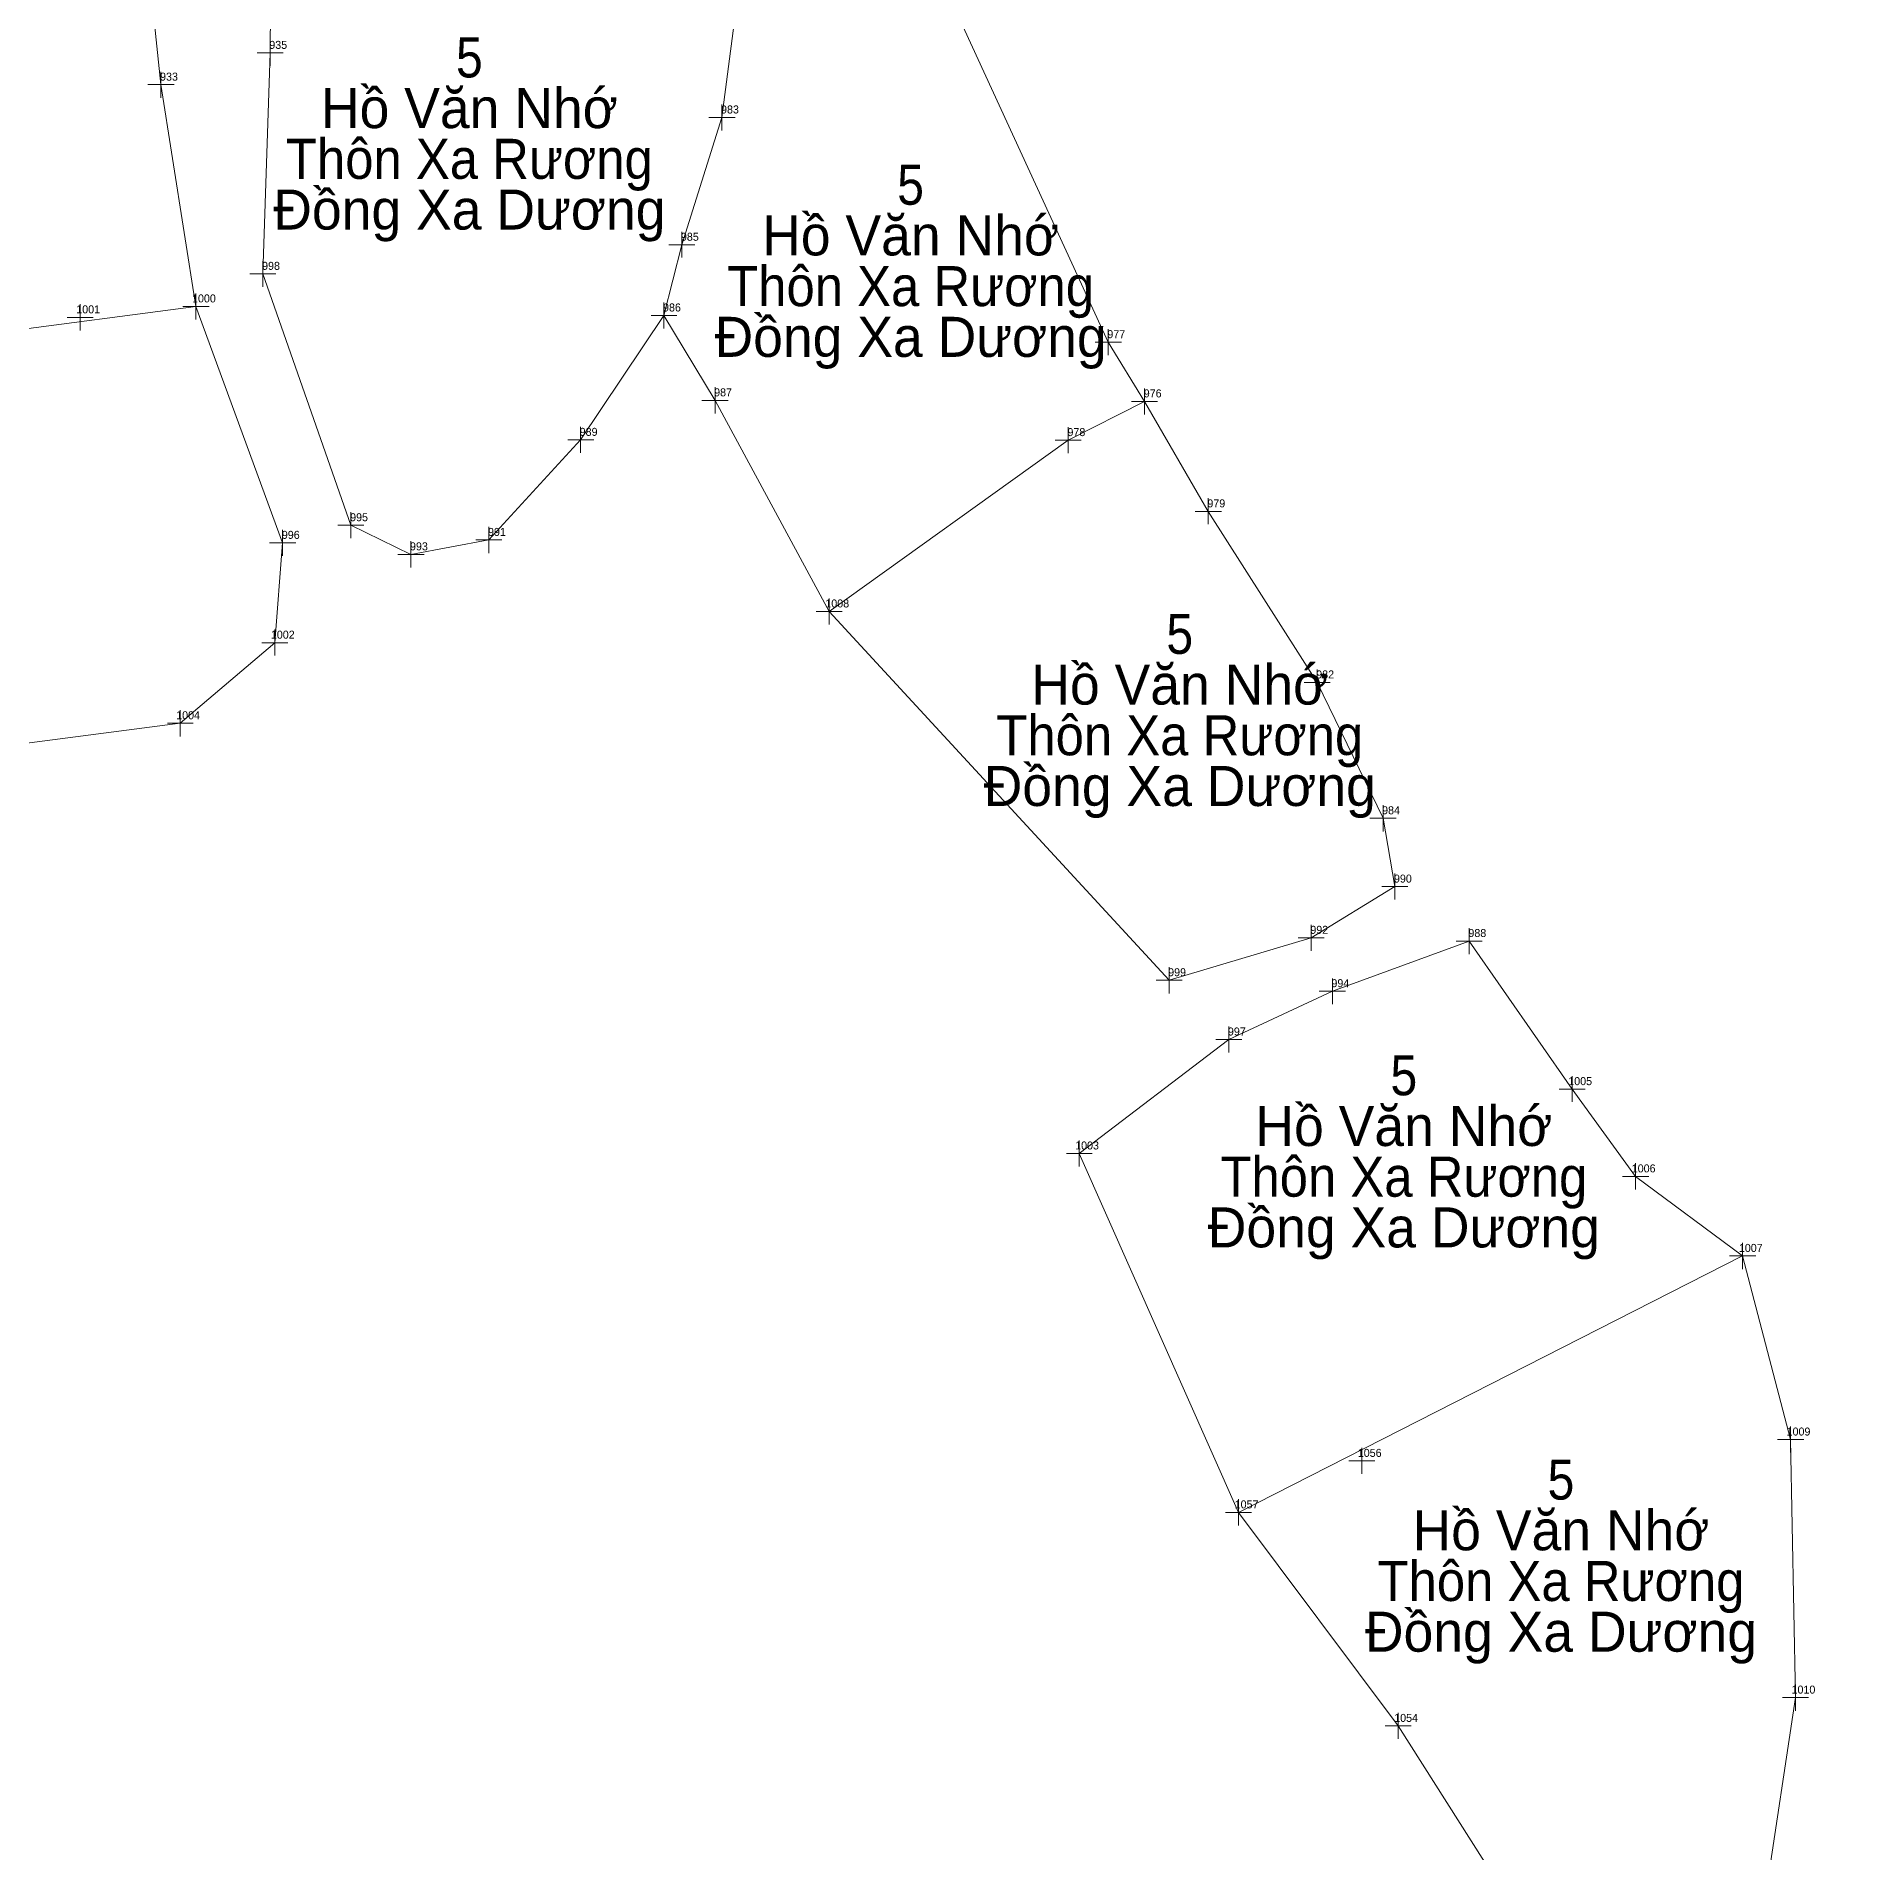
# Model space of a CAD drawing. Header units: metres. Extents: x 541800 to 543200, y 1841756 to 1843200.
# Drawn here: x 542517.6 to 542586.2, y 1841888.3 to 1841956.4 of the extents above; entities that cross this region are included whole.
import ezdxf
from ezdxf.enums import TextEntityAlignment as Align

# ---------------------------------------------------------------- set-up
doc = ezdxf.new("R2010")
doc.units = ezdxf.units.M
doc.header["$LTSCALE"] = 0.12
doc.layers.add('10', color=7, linetype='Continuous', lineweight=13)
doc.layers.add('11', color=7, linetype='Continuous', lineweight=13)
doc.layers.add('12', color=7, linetype='Continuous')
doc.layers.add('15', color=7, linetype='Continuous')

msp = doc.modelspace()

# ---------------------------------------------------------------- linework, layer by layer
at = {"layer": '10'}
for p, q in [((542480.31, 1841940.53), (542523.61, 1841946.27)), ((542538.03, 1841941.27), (542541.15, 1841945.93)), ((542557.81, 1841944.93), (542559.17, 1841942.71)), ((542543.07, 1841942.75), (542547.35, 1841934.84)), ((542556.72, 1841914.53), (542562.69, 1841901.08))]:
    msp.add_line(p, q, dxfattribs=at)
for points in [[(542538.03, 1841941.27), (542534.59, 1841937.52), (542531.67, 1841936.98), (542529.42, 1841938.07), (542526.12, 1841947.49), (542526.39, 1841955.77), (542526.43, 1841960.78), (542528.42, 1841962.58), (542531.57, 1841964.95), (542534.32, 1841966.01), (542537.12, 1841964.92), (542540.94, 1841962.7), (542542.41, 1841960.29), (542543.79, 1841956.89)], [(542456.4, 1841925.63), (542459.96, 1841926.32), (542464.81, 1841929.39), (542468.74, 1841930.33), (542471.44, 1841930.97), (542475.65, 1841931.65), (542479.37, 1841931.48), (542479.67, 1841927.1), (542486.15, 1841925.85), (542523.02, 1841930.65), (542526.57, 1841933.67), (542526.86, 1841937.41), (542523.61, 1841946.27), (542522.3, 1841954.58), (542521.84, 1841958.91), (542519.3, 1841963.73), (542501.56, 1841962.68), (542478.2, 1841960.64), (542478.78, 1841955.73), (542480.31, 1841940.53), (542479.37, 1841931.48)], [(542543.07, 1841942.75), (542541.15, 1841945.93), (542541.82, 1841948.58), (542543.33, 1841953.35), (542543.79, 1841956.89), (542547.46, 1841957.73), (542549.45, 1841958.6), (542551.57, 1841958.5), (542557.81, 1841944.93)], [(542556.72, 1841914.53), (542562.33, 1841918.8), (542566.21, 1841920.61), (542571.34, 1841922.49), (542575.2, 1841916.94), (542577.58, 1841913.67), (542581.59, 1841910.69)], [(542586.23, 1841865.94), (542583, 1841878.42), (542582.46, 1841886.77), (542572.33, 1841887.34), (542568.68, 1841893.08), (542562.69, 1841901.08), (542581.59, 1841910.69), (542583.39, 1841903.81), (542583.57, 1841894.14), (542582.46, 1841886.77)]]:
    msp.add_lwpolyline(points, dxfattribs=at)
msp.add_lwpolyline([(542560.09, 1841921.02), (542565.42, 1841922.61), (542568.55, 1841924.53), (542568.11, 1841927.09), (542565.64, 1841932.18), (542561.56, 1841938.59), (542559.17, 1841942.71), (542556.31, 1841941.26), (542547.35, 1841934.84)], close=True, dxfattribs=at)
at = {"layer": '11'}
for points in [[(542526.39, 1841956.26), (542526.39, 1841955.77), (542526.39, 1841955.28)], [(542526.39, 1841956.26), (542526.39, 1841955.77), (542526.39, 1841955.28)], [(542526.88, 1841955.77), (542526.39, 1841955.77), (542525.9, 1841955.77)], [(542526.88, 1841955.77), (542526.39, 1841955.77), (542525.9, 1841955.77)], [(542522.79, 1841954.58), (542522.3, 1841954.58), (542521.81, 1841954.58)], [(542522.79, 1841954.58), (542522.3, 1841954.58), (542521.81, 1841954.58)], [(542522.3, 1841955.06), (542522.3, 1841954.58), (542522.3, 1841954.09)], [(542522.3, 1841955.06), (542522.3, 1841954.58), (542522.3, 1841954.09)], [(542543.33, 1841953.84), (542543.33, 1841953.35), (542543.33, 1841952.86)], [(542543.33, 1841953.84), (542543.33, 1841953.35), (542543.33, 1841952.86)], [(542543.82, 1841953.35), (542543.33, 1841953.35), (542542.84, 1841953.35)], [(542543.82, 1841953.35), (542543.33, 1841953.35), (542542.84, 1841953.35)], [(542541.82, 1841949.07), (542541.82, 1841948.58), (542541.82, 1841948.1)], [(542541.82, 1841949.07), (542541.82, 1841948.58), (542541.82, 1841948.1)], [(542542.31, 1841948.58), (542541.82, 1841948.58), (542541.34, 1841948.58)], [(542542.31, 1841948.58), (542541.82, 1841948.58), (542541.34, 1841948.58)], [(542526.12, 1841947.97), (542526.12, 1841947.49), (542526.12, 1841947)], [(542526.12, 1841947.97), (542526.12, 1841947.49), (542526.12, 1841947)], [(542526.61, 1841947.49), (542526.12, 1841947.49), (542525.63, 1841947.49)], [(542526.61, 1841947.49), (542526.12, 1841947.49), (542525.63, 1841947.49)], [(542519.27, 1841946.35), (542519.27, 1841945.86), (542519.27, 1841945.37)], [(542519.27, 1841946.35), (542519.27, 1841945.86), (542519.27, 1841945.37)], [(542524.1, 1841946.27), (542523.61, 1841946.27), (542523.12, 1841946.27)], [(542524.1, 1841946.27), (542523.61, 1841946.27), (542523.12, 1841946.27)], [(542523.61, 1841946.76), (542523.61, 1841946.27), (542523.61, 1841945.78)], [(542523.61, 1841946.76), (542523.61, 1841946.27), (542523.61, 1841945.78)], [(542541.15, 1841946.42), (542541.15, 1841945.93), (542541.15, 1841945.44)], [(542541.15, 1841946.42), (542541.15, 1841945.93), (542541.15, 1841945.44)], [(542519.76, 1841945.86), (542519.27, 1841945.86), (542518.78, 1841945.86)], [(542519.76, 1841945.86), (542519.27, 1841945.86), (542518.78, 1841945.86)], [(542541.64, 1841945.93), (542541.15, 1841945.93), (542540.67, 1841945.93)], [(542541.64, 1841945.93), (542541.15, 1841945.93), (542540.67, 1841945.93)], [(542558.3, 1841944.93), (542557.81, 1841944.93), (542557.32, 1841944.93)], [(542558.3, 1841944.93), (542557.81, 1841944.93), (542557.32, 1841944.93)], [(542557.81, 1841945.42), (542557.81, 1841944.93), (542557.81, 1841944.44)], [(542557.81, 1841945.42), (542557.81, 1841944.93), (542557.81, 1841944.44)], [(542543.56, 1841942.75), (542543.07, 1841942.75), (542542.58, 1841942.75)], [(542543.56, 1841942.75), (542543.07, 1841942.75), (542542.58, 1841942.75)], [(542543.07, 1841943.24), (542543.07, 1841942.75), (542543.07, 1841942.26)], [(542543.07, 1841943.24), (542543.07, 1841942.75), (542543.07, 1841942.26)], [(542559.17, 1841943.2), (542559.17, 1841942.71), (542559.17, 1841942.22)], [(542559.17, 1841943.2), (542559.17, 1841942.71), (542559.17, 1841942.22)], [(542559.65, 1841942.71), (542559.17, 1841942.71), (542558.68, 1841942.71)], [(542559.65, 1841942.71), (542559.17, 1841942.71), (542558.68, 1841942.71)], [(542538.03, 1841941.76), (542538.03, 1841941.27), (542538.03, 1841940.78)], [(542538.03, 1841941.76), (542538.03, 1841941.27), (542538.03, 1841940.78)], [(542556.31, 1841941.75), (542556.31, 1841941.26), (542556.31, 1841940.77)], [(542556.31, 1841941.75), (542556.31, 1841941.26), (542556.31, 1841940.77)], [(542538.52, 1841941.27), (542538.03, 1841941.27), (542537.55, 1841941.27)], [(542538.52, 1841941.27), (542538.03, 1841941.27), (542537.55, 1841941.27)], [(542556.8, 1841941.26), (542556.31, 1841941.26), (542555.82, 1841941.26)], [(542556.8, 1841941.26), (542556.31, 1841941.26), (542555.82, 1841941.26)], [(542561.56, 1841939.08), (542561.56, 1841938.59), (542561.56, 1841938.11)], [(542561.56, 1841939.08), (542561.56, 1841938.59), (542561.56, 1841938.11)], [(542529.9, 1841938.07), (542529.42, 1841938.07), (542528.93, 1841938.07)], [(542529.9, 1841938.07), (542529.42, 1841938.07), (542528.93, 1841938.07)], [(542529.42, 1841938.56), (542529.42, 1841938.07), (542529.42, 1841937.58)], [(542529.42, 1841938.56), (542529.42, 1841938.07), (542529.42, 1841937.58)], [(542534.59, 1841938.01), (542534.59, 1841937.52), (542534.59, 1841937.03)], [(542534.59, 1841938.01), (542534.59, 1841937.52), (542534.59, 1841937.03)], [(542562.05, 1841938.59), (542561.56, 1841938.59), (542561.07, 1841938.59)], [(542562.05, 1841938.59), (542561.56, 1841938.59), (542561.07, 1841938.59)], [(542527.35, 1841937.41), (542526.86, 1841937.41), (542526.37, 1841937.41)], [(542527.35, 1841937.41), (542526.86, 1841937.41), (542526.37, 1841937.41)], [(542526.86, 1841937.9), (542526.86, 1841937.41), (542526.86, 1841936.92)], [(542526.86, 1841937.9), (542526.86, 1841937.41), (542526.86, 1841936.92)], [(542531.67, 1841937.47), (542531.67, 1841936.98), (542531.67, 1841936.49)], [(542531.67, 1841937.47), (542531.67, 1841936.98), (542531.67, 1841936.49)], [(542535.08, 1841937.52), (542534.59, 1841937.52), (542534.1, 1841937.52)], [(542535.08, 1841937.52), (542534.59, 1841937.52), (542534.1, 1841937.52)], [(542532.16, 1841936.98), (542531.67, 1841936.98), (542531.18, 1841936.98)], [(542532.16, 1841936.98), (542531.67, 1841936.98), (542531.18, 1841936.98)], [(542547.35, 1841935.33), (542547.35, 1841934.84), (542547.35, 1841934.35)], [(542547.35, 1841935.33), (542547.35, 1841934.84), (542547.35, 1841934.35)], [(542547.84, 1841934.84), (542547.35, 1841934.84), (542546.86, 1841934.84)], [(542547.84, 1841934.84), (542547.35, 1841934.84), (542546.86, 1841934.84)], [(542526.57, 1841934.16), (542526.57, 1841933.67), (542526.57, 1841933.19)], [(542526.57, 1841934.16), (542526.57, 1841933.67), (542526.57, 1841933.19)], [(542527.06, 1841933.67), (542526.57, 1841933.67), (542526.08, 1841933.67)], [(542527.06, 1841933.67), (542526.57, 1841933.67), (542526.08, 1841933.67)], [(542565.64, 1841932.67), (542565.64, 1841932.18), (542565.64, 1841931.7)], [(542565.64, 1841932.67), (542565.64, 1841932.18), (542565.64, 1841931.7)], [(542566.13, 1841932.18), (542565.64, 1841932.18), (542565.15, 1841932.18)], [(542566.13, 1841932.18), (542565.64, 1841932.18), (542565.15, 1841932.18)], [(542523.02, 1841931.14), (542523.02, 1841930.65), (542523.02, 1841930.16)], [(542523.02, 1841931.14), (542523.02, 1841930.65), (542523.02, 1841930.16)], [(542523.51, 1841930.65), (542523.02, 1841930.65), (542522.54, 1841930.65)], [(542523.51, 1841930.65), (542523.02, 1841930.65), (542522.54, 1841930.65)], [(542568.6, 1841927.09), (542568.11, 1841927.09), (542567.62, 1841927.09)], [(542568.6, 1841927.09), (542568.11, 1841927.09), (542567.62, 1841927.09)], [(542568.11, 1841927.58), (542568.11, 1841927.09), (542568.11, 1841926.6)], [(542568.11, 1841927.58), (542568.11, 1841927.09), (542568.11, 1841926.6)], [(542568.55, 1841925.02), (542568.55, 1841924.53), (542568.55, 1841924.04)], [(542568.55, 1841925.02), (542568.55, 1841924.53), (542568.55, 1841924.04)], [(542569.04, 1841924.53), (542568.55, 1841924.53), (542568.07, 1841924.53)], [(542569.04, 1841924.53), (542568.55, 1841924.53), (542568.07, 1841924.53)], [(542565.42, 1841923.1), (542565.42, 1841922.61), (542565.42, 1841922.12)], [(542565.42, 1841923.1), (542565.42, 1841922.61), (542565.42, 1841922.12)], [(542571.34, 1841922.97), (542571.34, 1841922.49), (542571.34, 1841922)], [(542571.34, 1841922.97), (542571.34, 1841922.49), (542571.34, 1841922)], [(542565.9, 1841922.61), (542565.42, 1841922.61), (542564.93, 1841922.61)], [(542565.9, 1841922.61), (542565.42, 1841922.61), (542564.93, 1841922.61)], [(542571.83, 1841922.49), (542571.34, 1841922.49), (542570.85, 1841922.49)], [(542571.83, 1841922.49), (542571.34, 1841922.49), (542570.85, 1841922.49)], [(542560.09, 1841921.51), (542560.09, 1841921.02), (542560.09, 1841920.53)], [(542560.09, 1841921.51), (542560.09, 1841921.02), (542560.09, 1841920.53)], [(542560.58, 1841921.02), (542560.09, 1841921.02), (542559.6, 1841921.02)], [(542560.58, 1841921.02), (542560.09, 1841921.02), (542559.6, 1841921.02)], [(542566.21, 1841921.09), (542566.21, 1841920.61), (542566.21, 1841920.12)], [(542566.21, 1841921.09), (542566.21, 1841920.61), (542566.21, 1841920.12)], [(542566.7, 1841920.61), (542566.21, 1841920.61), (542565.72, 1841920.61)], [(542566.7, 1841920.61), (542566.21, 1841920.61), (542565.72, 1841920.61)], [(542562.82, 1841918.8), (542562.33, 1841918.8), (542561.84, 1841918.8)], [(542562.82, 1841918.8), (542562.33, 1841918.8), (542561.84, 1841918.8)], [(542562.33, 1841919.29), (542562.33, 1841918.8), (542562.33, 1841918.31)], [(542562.33, 1841919.29), (542562.33, 1841918.8), (542562.33, 1841918.31)], [(542575.2, 1841917.43), (542575.2, 1841916.94), (542575.2, 1841916.46)], [(542575.2, 1841917.43), (542575.2, 1841916.94), (542575.2, 1841916.46)], [(542575.69, 1841916.94), (542575.2, 1841916.94), (542574.71, 1841916.94)], [(542575.69, 1841916.94), (542575.2, 1841916.94), (542574.71, 1841916.94)], [(542556.72, 1841915.02), (542556.72, 1841914.53), (542556.72, 1841914.04)], [(542556.72, 1841915.02), (542556.72, 1841914.53), (542556.72, 1841914.04)], [(542557.21, 1841914.53), (542556.72, 1841914.53), (542556.24, 1841914.53)], [(542557.21, 1841914.53), (542556.72, 1841914.53), (542556.24, 1841914.53)], [(542577.58, 1841914.16), (542577.58, 1841913.67), (542577.58, 1841913.18)], [(542577.58, 1841914.16), (542577.58, 1841913.67), (542577.58, 1841913.18)], [(542578.07, 1841913.67), (542577.58, 1841913.67), (542577.09, 1841913.67)], [(542578.07, 1841913.67), (542577.58, 1841913.67), (542577.09, 1841913.67)], [(542582.08, 1841910.69), (542581.59, 1841910.69), (542581.1, 1841910.69)], [(542582.08, 1841910.69), (542581.59, 1841910.69), (542581.1, 1841910.69)], [(542581.59, 1841911.18), (542581.59, 1841910.69), (542581.59, 1841910.2)], [(542581.59, 1841911.18), (542581.59, 1841910.69), (542581.59, 1841910.2)], [(542583.88, 1841903.81), (542583.39, 1841903.81), (542582.9, 1841903.81)], [(542583.88, 1841903.81), (542583.39, 1841903.81), (542582.9, 1841903.81)], [(542583.39, 1841904.3), (542583.39, 1841903.81), (542583.39, 1841903.33)], [(542583.39, 1841904.3), (542583.39, 1841903.81), (542583.39, 1841903.33)], [(542567.8, 1841903.01), (542567.31, 1841903.01), (542566.83, 1841903.01)], [(542567.8, 1841903.01), (542567.31, 1841903.01), (542566.83, 1841903.01)], [(542567.31, 1841903.5), (542567.31, 1841903.01), (542567.31, 1841902.52)], [(542567.31, 1841903.5), (542567.31, 1841903.01), (542567.31, 1841902.52)], [(542563.18, 1841901.08), (542562.69, 1841901.08), (542562.2, 1841901.08)], [(542563.18, 1841901.08), (542562.69, 1841901.08), (542562.2, 1841901.08)], [(542562.69, 1841901.57), (542562.69, 1841901.08), (542562.69, 1841900.59)], [(542562.69, 1841901.57), (542562.69, 1841901.08), (542562.69, 1841900.59)], [(542584.06, 1841894.14), (542583.57, 1841894.14), (542583.09, 1841894.14)], [(542584.06, 1841894.14), (542583.57, 1841894.14), (542583.09, 1841894.14)], [(542583.57, 1841894.63), (542583.57, 1841894.14), (542583.57, 1841893.65)], [(542583.57, 1841894.63), (542583.57, 1841894.14), (542583.57, 1841893.65)], [(542568.68, 1841893.57), (542568.68, 1841893.08), (542568.68, 1841892.6)], [(542568.68, 1841893.57), (542568.68, 1841893.08), (542568.68, 1841892.6)], [(542569.17, 1841893.08), (542568.68, 1841893.08), (542568.19, 1841893.08)], [(542569.17, 1841893.08), (542568.68, 1841893.08), (542568.19, 1841893.08)]]:
    msp.add_lwpolyline(points, dxfattribs=at)

# ---------------------------------------------------------------- texts
at = {"layer": '12'}
for s, p in [('935', (542526.695, 1841955.92)), ('933', (542522.6, 1841954.73)), ('983', (542543.63, 1841953.5)), ('985', (542542.125, 1841948.73)), ('998', (542526.425, 1841947.64)), ('1001', (542519.57, 1841946.01)), ('1000', (542523.91, 1841946.42)), ('986', (542541.455, 1841946.08)), ('977', (542558.11, 1841945.08)), ('987', (542543.37, 1841942.9)), ('976', (542559.475, 1841942.86)), ('989', (542538.33, 1841941.42)), ('978', (542556.615, 1841941.41)), ('979', (542561.86, 1841938.74)), ('995', (542529.725, 1841938.22)), ('991', (542534.895, 1841937.67)), ('996', (542527.165, 1841937.56)), ('993', (542531.97, 1841937.13)), ('1008', (542547.65, 1841934.99)), ('1002', (542526.865, 1841933.82)), ('982', (542565.94, 1841932.33)), ('1004', (542523.315, 1841930.8)), ('984', (542568.41, 1841927.24)), ('990', (542568.855, 1841924.68)), ('992', (542565.72, 1841922.76)), ('988', (542571.645, 1841922.64)), ('999', (542560.39, 1841921.17)), ('994', (542566.51, 1841920.76)), ('997', (542562.63, 1841918.95)), ('1005', (542575.5, 1841917.09)), ('1003', (542557.015, 1841914.68)), ('1006', (542577.88, 1841913.82)), ('1007', (542581.895, 1841910.84)), ('1009', (542583.685, 1841903.96)), ('1056', (542567.61, 1841903.16)), ('1057', (542562.995, 1841901.23)), ('1010', (542583.87, 1841894.29)), ('1054', (542568.975, 1841893.23))]:
    msp.add_text(s, height=0.3, dxfattribs=at).set_placement(p, align=Align.CENTER)
at = {"layer": '15'}
for s, width, p in [('5', 0.9, (542533.86, 1841954.85)), ('Thôn Xa Rương', 0.95, (542533.86, 1841951.05)), ('5', 0.9, (542550.4, 1841950.08)), ('Thôn Xa Rương', 0.95, (542550.4, 1841946.28)), ('5', 0.9, (542560.49, 1841933.25)), ('Thôn Xa Rương', 0.95, (542560.49, 1841929.45)), ('5', 0.9, (542568.89, 1841916.71)), ('Thôn Xa Rương', 0.95, (542568.89, 1841912.91)), ('5', 0.9, (542574.78, 1841901.56)), ('Thôn Xa Rương', 0.95, (542574.78, 1841897.76))]:
    msp.add_text(s, height=1.5, dxfattribs=dict(at, width=width)).set_placement(p, align=Align.CENTER)
for s, p in [('Hồ Văn Nhớ', (542533.86, 1841952.95)), ('Đồng Xa Dương', (542533.86, 1841949.15)), ('Hồ Văn Nhớ', (542550.4, 1841948.18)), ('Đồng Xa Dương', (542550.4, 1841944.38)), ('Hồ Văn Nhớ', (542560.49, 1841931.35)), ('Đồng Xa Dương', (542560.49, 1841927.55)), ('Hồ Văn Nhớ', (542568.89, 1841914.81)), ('Đồng Xa Dương', (542568.89, 1841911.01)), ('Hồ Văn Nhớ', (542574.78, 1841899.66)), ('Đồng Xa Dương', (542574.78, 1841895.86))]:
    msp.add_text(s, height=1.5, dxfattribs=at).set_placement(p, align=Align.CENTER)

doc.saveas('drawing.dxf')
